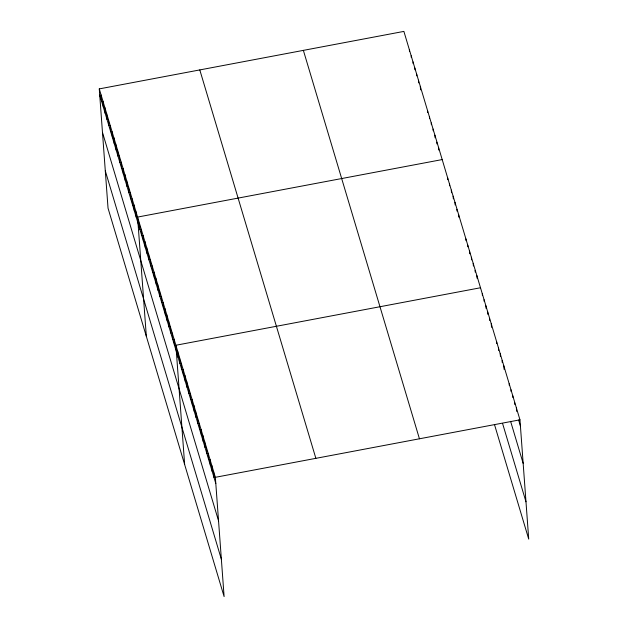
<?xml version="1.0" encoding="UTF-8"?>
<svg xmlns="http://www.w3.org/2000/svg" width="628" height="628" viewBox="0 0 628 628"><rect width="100%" height="100%" fill="white"/><g stroke="black" fill="none" stroke-linecap="round" stroke-linejoin="round"><path stroke-width="0.94" d="M99.279 88.893L215.349 477.311L224.11 596.6L108.04 208.182L99.279 88.893L403.89 31.4L519.96 419.818L528.721 539.107L494.636 425.054M442.198 159.575L137.579 217.076L146.34 336.357M480.499 287.757L175.887 345.251L184.648 464.539M215.349 477.311L519.96 419.818M518.626 420.014L520.416 426.02M510.603 421.317L523.155 463.338M502.659 423.751L525.981 501.788M303.371 50.373L419.441 438.791M199.798 69.92L315.868 458.338M99.734 95.095L215.804 483.513M102.474 132.414L218.544 520.832M105.3 170.863L221.37 559.281M516.373 407.815L516.632 411.356M514.646 402.697L514.772 404.463M512.786 395.805L512.919 397.579M510.996 389.8L511.121 391.574M509.198 383.802L509.332 385.568M503.821 365.794L504.08 369.335M502.086 360.676L502.219 362.45M500.233 353.784L500.422 356.445M498.436 347.786L498.632 350.44M496.638 341.781L496.772 343.555M491.261 323.773L491.52 327.314M489.534 318.655L489.659 320.429M487.673 311.771L487.87 314.424M485.876 305.765L486.072 308.419M484.086 299.76L484.212 301.534M482.288 293.755L482.422 295.529M476.848 275.551L477.045 278.204M475.09 270.33L475.223 272.105M473.198 263.344L473.394 265.997M471.377 257.237L471.573 259.898M469.556 251.137L469.752 253.791M467.727 245.03L467.86 246.804M465.905 238.923L466.039 240.697M458.613 214.509L458.809 217.17M456.854 209.297L456.98 211.063M454.962 202.302L455.159 204.964M453.141 196.203L453.33 198.856M451.312 190.096L451.508 192.757M449.491 183.996L449.624 185.762M447.67 177.889L447.795 179.663M438.548 147.368L438.744 150.029M436.79 142.156L436.915 143.922M434.898 135.161L435.094 137.822M433.077 129.062L433.202 130.828M431.248 122.955L431.381 124.729M429.426 116.855L429.56 118.621M427.605 110.748L427.731 112.522M420.305 86.334L420.564 89.875M418.484 80.227L418.68 82.888M416.662 74.128L416.788 75.894M414.833 68.02L414.967 69.794M413.012 61.921L413.138 63.687M411.191 55.813L411.316 57.588M409.362 49.714L409.495 51.48M213.551 471.314L214.007 477.515M211.762 465.309L212.217 471.51M209.964 459.304L210.419 465.505M208.174 453.306L208.629 459.5M206.376 447.301L206.832 453.502M204.587 441.296L205.042 447.497M202.789 435.29L203.244 441.492M200.999 429.293L201.455 435.494M199.202 423.288L199.657 429.489M197.412 417.282L197.867 423.484M195.614 411.285L196.069 417.487M193.824 405.28L194.28 411.481M192.027 399.275L192.482 405.476M190.237 393.277L190.692 399.479M188.439 387.272L188.895 393.473M186.649 381.267L187.105 387.468M184.852 375.269L185.307 381.471M183.062 369.264L183.517 375.466M181.264 363.259L181.72 369.46M179.475 357.261L179.93 363.455M177.677 351.256L178.132 357.458M174.058 339.151L174.513 345.353M172.237 333.044L172.692 339.246M170.416 326.945L170.871 333.138M168.587 320.837L169.042 327.039M166.765 314.73L167.221 320.932M164.944 308.631L165.399 314.832M163.115 302.523L163.57 308.725M161.294 296.424L161.749 302.625M159.473 290.317L159.928 296.518M157.644 284.217L158.099 290.419M155.823 278.11L156.278 284.311M153.993 272.01L154.457 278.212M152.172 265.903L152.628 272.105M150.351 259.804L150.806 265.997M148.522 253.696L148.977 259.898M146.701 247.589L147.156 253.791M144.88 241.49L145.335 247.691M143.051 235.382L143.506 241.584M141.229 229.283L141.685 235.484M139.408 223.176L139.863 229.377M135.758 210.969L136.213 217.17M133.937 204.869L134.392 211.071M132.108 198.762L132.563 204.964M130.286 192.663L130.742 198.864M128.465 186.555L128.921 192.757M126.636 180.448L127.092 186.649M124.815 174.349L125.27 180.55M122.994 168.241L123.449 174.443M121.165 162.142L121.62 168.343M119.344 156.034L119.799 162.236M117.514 149.935L117.97 156.137M115.693 143.828L116.149 150.029M113.872 137.728L114.327 143.93M112.043 131.621L112.498 137.822M110.222 125.522L110.677 131.723M108.401 119.414L108.856 125.616M106.572 113.315L107.027 119.508M104.75 107.207L105.206 113.409M102.929 101.1L103.384 107.302M101.1 95.001L101.555 101.202"/></g></svg>
